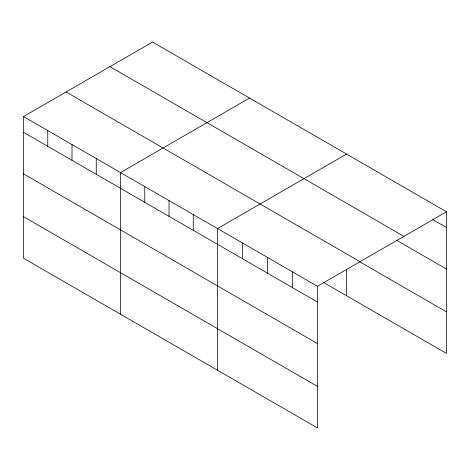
<?xml version="1.0" encoding="UTF-8"?>
<svg xmlns="http://www.w3.org/2000/svg" width="470" height="470" viewBox="0 0 470 470"><rect width="100%" height="100%" fill="white"/><g stroke="black" fill="none" stroke-linecap="round" stroke-linejoin="round"><path stroke-width="0.7" d="M23.5 116.566L317.462 286.283L317.462 427.935L23.5 258.218L23.5 116.566L152.538 42.065L446.5 211.782L446.5 353.434L323.542 282.447M249.547 98.071L120.508 172.572L120.508 314.224M346.555 154.078L217.516 228.579L217.516 370.231M317.462 286.283L446.5 211.782M432.758 219.596L446.5 227.527M109.957 66.652L403.918 236.369M396.527 240.223L446.5 269.075M66.082 91.979L360.044 261.696M359.045 261.396L446.5 311.886M23.5 132.311L317.462 302.028M23.5 173.859L317.462 343.576M23.5 216.664L317.462 386.387M346.555 269.222L346.555 295.73M292.475 271.86L292.475 287.605M267.489 257.431L267.489 273.176M242.502 243.008L242.502 258.753M193.264 214.579L193.264 230.324M169.012 200.578L169.012 216.323M144.76 186.572L144.76 202.317M96.256 158.572L96.256 174.317M72.004 144.572L72.004 160.311M47.752 130.566L47.752 146.311"/></g></svg>
